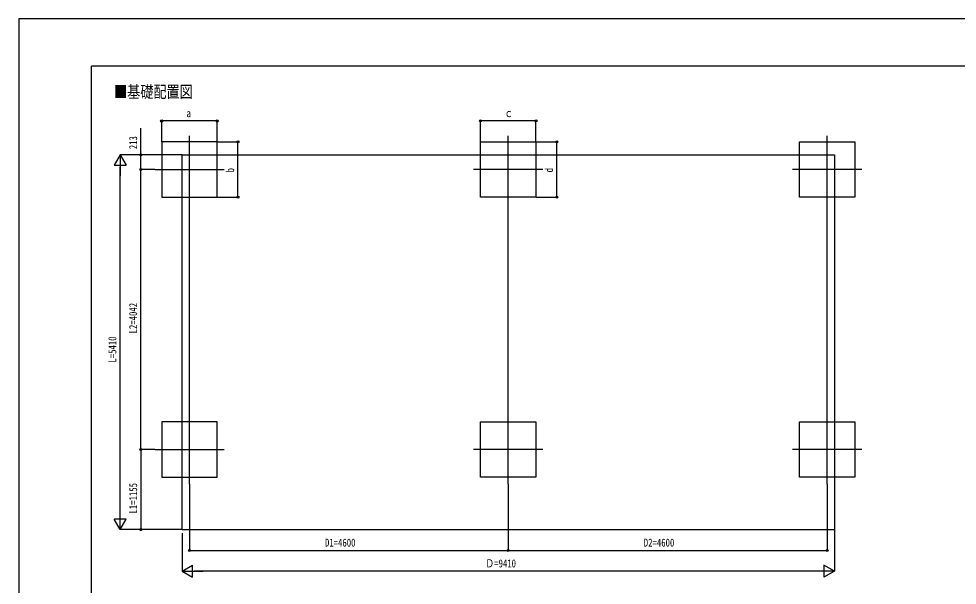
# Model space of a CAD drawing. Units: millimetres, scale not verified. Extents: x -14718 to 14718, y -10395 to 10395.
# Drawn here: x -14718 to -1178, y 2220 to 10395 of the extents above; entities that cross this region are included whole.
import ezdxf
from ezdxf.enums import TextEntityAlignment as Align

# ---------------------------------------------------------------- set-up
doc = ezdxf.new("R2010")
doc.units = ezdxf.units.MM
doc.header["$LTSCALE"] = 50
for name, color, linetype in [('0-2_USER1', 3, 'Continuous'), ('0-3_YKK_12', 2, 'Continuous'), ('0-4_YKK_A1', 4, 'Continuous'), ('0-5_YKK_D', 6, 'Continuous'), ('0-6_YKK_ZWAK', 7, 'Continuous')]:
    doc.layers.add(name, color=color, linetype=linetype)
doc.styles.add('ＭＳ ゴシック', font='')
doc.styles.get('ＭＳ ゴシック').set_extended_font_data('MS Gothic')

msp = doc.modelspace()

# ---------------------------------------------------------------- linework, layer by layer
at = {"layer": '0-3_YKK_12'}
for p, q in [((-12255.44, 3677.9), (-12255.44, 8703.72)), ((-7655.44, 3677.9), (-7655.44, 8703.72)), ((-3055.44, 3677.9), (-3055.44, 8703.72)), ((-12755.44, 8219.85), (-11755.44, 8219.85)), ((-7155.44, 8219.85), (-8155.44, 8219.85)), ((-2555.44, 8219.85), (-3555.44, 8219.85)), ((-12755.44, 4177.85), (-11755.44, 4177.85)), ((-7155.44, 4177.85), (-8155.44, 4177.85)), ((-2555.44, 4177.85), (-3555.44, 4177.85))]:
    msp.add_line(p, q, dxfattribs=at)
at = {"layer": '0-4_YKK_A1'}
for p, q in [((-12360.77, 3022.9), (-12360.44, 8432.9)), ((-12360.44, 8432.9), (-2950.44, 8432.9)), ((-2950.44, 8432.9), (-2950.77, 3022.9)), ((-12360.77, 3022.9), (-2950.77, 3022.9))]:
    msp.add_line(p, q, dxfattribs=at)
for points in [[(-11855.44, 7819.85), (-11855.44, 8619.85), (-12655.44, 8619.85), (-12655.44, 7819.85)], [(-8055.44, 7820.69), (-8055.44, 8620.69), (-7255.44, 8620.69), (-7255.44, 7820.69)], [(-3455.44, 7820.69), (-3455.44, 8620.69), (-2655.44, 8620.69), (-2655.44, 7820.69)], [(-11855.44, 3777.85), (-11855.44, 4577.85), (-12655.44, 4577.85), (-12655.44, 3777.85)], [(-8055.44, 3777.85), (-8055.44, 4577.85), (-7255.44, 4577.85), (-7255.44, 3777.85)], [(-3455.44, 3777.85), (-3455.44, 4577.85), (-2655.44, 4577.85), (-2655.44, 3777.85)]]:
    msp.add_lwpolyline(points, close=True, dxfattribs=at)
at = {"layer": '0-5_YKK_D'}
for p, q in [((-12655.44, 8620.85), (-12655.44, 8920.85)), ((-11855.44, 8919.85), (-12655.44, 8919.85)), ((-11855.44, 8620.85), (-11855.44, 8920.85)), ((-8055.44, 8620.85), (-8055.44, 8921.69)), ((-7255.44, 8920.69), (-8055.44, 8920.69)), ((-7255.44, 8620.85), (-7255.44, 8921.69)), ((-11854.44, 8619.85), (-11554.44, 8619.85)), ((-11555.44, 7819.85), (-11555.44, 8619.85)), ((-7254.44, 8619.85), (-6954.44, 8619.85)), ((-6955.44, 7819.85), (-6955.44, 8619.85)), ((-13255.1, 8432.9), (-13342.6, 8281.34)), ((-12361.44, 8432.9), (-13256.1, 8432.9)), ((-13255.1, 8432.9), (-13167.6, 8281.34)), ((-13255.1, 8432.9), (-13255.1, 8129.79)), ((-12592.19, 8432.83), (-12956.44, 8432.83)), ((-13342.6, 8281.34), (-13167.6, 8281.34)), ((-13255.1, 3197.9), (-13255.1, 8257.9)), ((-12756.44, 8219.85), (-12956.44, 8219.85)), ((-12756.44, 8219.85), (-12956.44, 8219.85)), ((-12955.44, 4177.85), (-12955.44, 8219.85)), ((-11854.44, 7819.85), (-11554.44, 7819.85)), ((-7254.44, 7819.85), (-6954.44, 7819.85)), ((-12756.44, 4177.85), (-12956.44, 4177.85)), ((-12756.44, 4177.85), (-12956.1, 4177.85)), ((-12955.1, 4177.85), (-12955.1, 3022.9)), ((-12255.44, 3676.9), (-12255.44, 2721.9)), ((-7655.44, 3676.9), (-7655.44, 2721.9)), ((-7655.44, 3676.9), (-7655.44, 2721.9)), ((-3055.44, 3676.9), (-3055.44, 2721.9)), ((-13255.1, 3022.9), (-13255.1, 3326.01)), ((-13255.1, 3022.9), (-13342.6, 3174.45)), ((-13167.6, 3174.45), (-13342.6, 3174.45)), ((-13255.1, 3022.9), (-13167.6, 3174.45)), ((-12361.1, 3022.9), (-13256.1, 3022.9)), ((-12361.1, 3022.9), (-12956.1, 3022.9)), ((-2950.77, 3021.9), (-2950.77, 2421.9)), ((-12360.77, 2972.9), (-12360.77, 2421.9)), ((-12255.44, 2722.9), (-7655.44, 2722.9)), ((-7655.44, 2722.9), (-3055.44, 2722.9)), ((-12360.77, 2422.9), (-12209.21, 2510.4)), ((-12209.21, 2335.4), (-12209.21, 2510.4)), ((-2950.77, 2422.9), (-3102.32, 2510.4)), ((-3102.32, 2510.4), (-3102.32, 2335.4)), ((-12360.77, 2422.9), (-12209.21, 2335.4)), ((-12360.77, 2422.9), (-12057.66, 2422.9)), ((-3125.77, 2422.9), (-12185.77, 2422.9)), ((-2950.77, 2422.9), (-3253.88, 2422.9)), ((-2950.77, 2422.9), (-3102.32, 2335.4))]:
    msp.add_line(p, q, dxfattribs=at)
msp.add_lwpolyline([(-12955.44, 8219.85), (-12955.44, 8432.83), (-12955.44, 8817.93)], dxfattribs=at)
for centre in [(-12655.44, 8919.85), (-11855.44, 8919.85), (-8055.44, 8920.69), (-7255.44, 8920.69), (-11555.44, 8619.85), (-6955.44, 8619.85), (-12955.44, 8432.83), (-12955.44, 8219.85), (-12955.44, 8219.85), (-11555.44, 7819.85), (-6955.44, 7819.85), (-12955.44, 4177.85), (-12955.1, 4177.85), (-12955.1, 3022.9), (-12255.44, 2722.9), (-7655.44, 2722.9), (-7655.44, 2722.9), (-3055.44, 2722.9)]:
    msp.add_circle(centre, 14.88, dxfattribs=at)
at = {"layer": '0-6_YKK_ZWAK'}
for p in [(13632.57, 9712.5), (-13667.43, -8837.5)]:
    msp.add_line(p, (-13667.43, 9712.5), dxfattribs=at)
msp.add_lwpolyline([(-14717.5, -10395), (14717.5, -10395), (14717.5, 10395), (-14717.5, 10395)], close=True, dxfattribs=at)

# ---------------------------------------------------------------- texts
at = {"layer": '0-2_USER1', "style": 'ＭＳ ゴシック', "width": 0.8}
msp.add_text('■基礎配置図', height=173.2, dxfattribs=at).set_placement((-13341.71, 9202.7), align=Align.BOTTOM_LEFT)
at = {"layer": '0-5_YKK_D', "style": 'ＭＳ ゴシック', "width": 0.8}
for s, p in [('a', (-12297.44, 8939.85)), ('ｃ', (-7714.24, 8940.69)), ('D1=4600', (-10299.84, 2742.9)), ('D2=4600', (-5699.84, 2742.9)), ('Ｄ=9410', (-7987.57, 2442.9))]:
    msp.add_text(s, height=115.5, dxfattribs=at).set_placement(p, align=Align.BOTTOM_LEFT)
for s, p in [('213', (-12975.44, 8512.33)), ('b', (-11575.44, 8177.85)), ('d', (-6975.44, 8177.85)), ('L2=4042', (-12975.44, 5854.45)), ('L=5410', (-13275.1, 5433.9)), ('L1=1155', (-12975.1, 3255.98))]:
    msp.add_text(s, height=115.5, rotation=90, dxfattribs=at).set_placement(p, align=Align.BOTTOM_LEFT)

doc.saveas('drawing.dxf')
